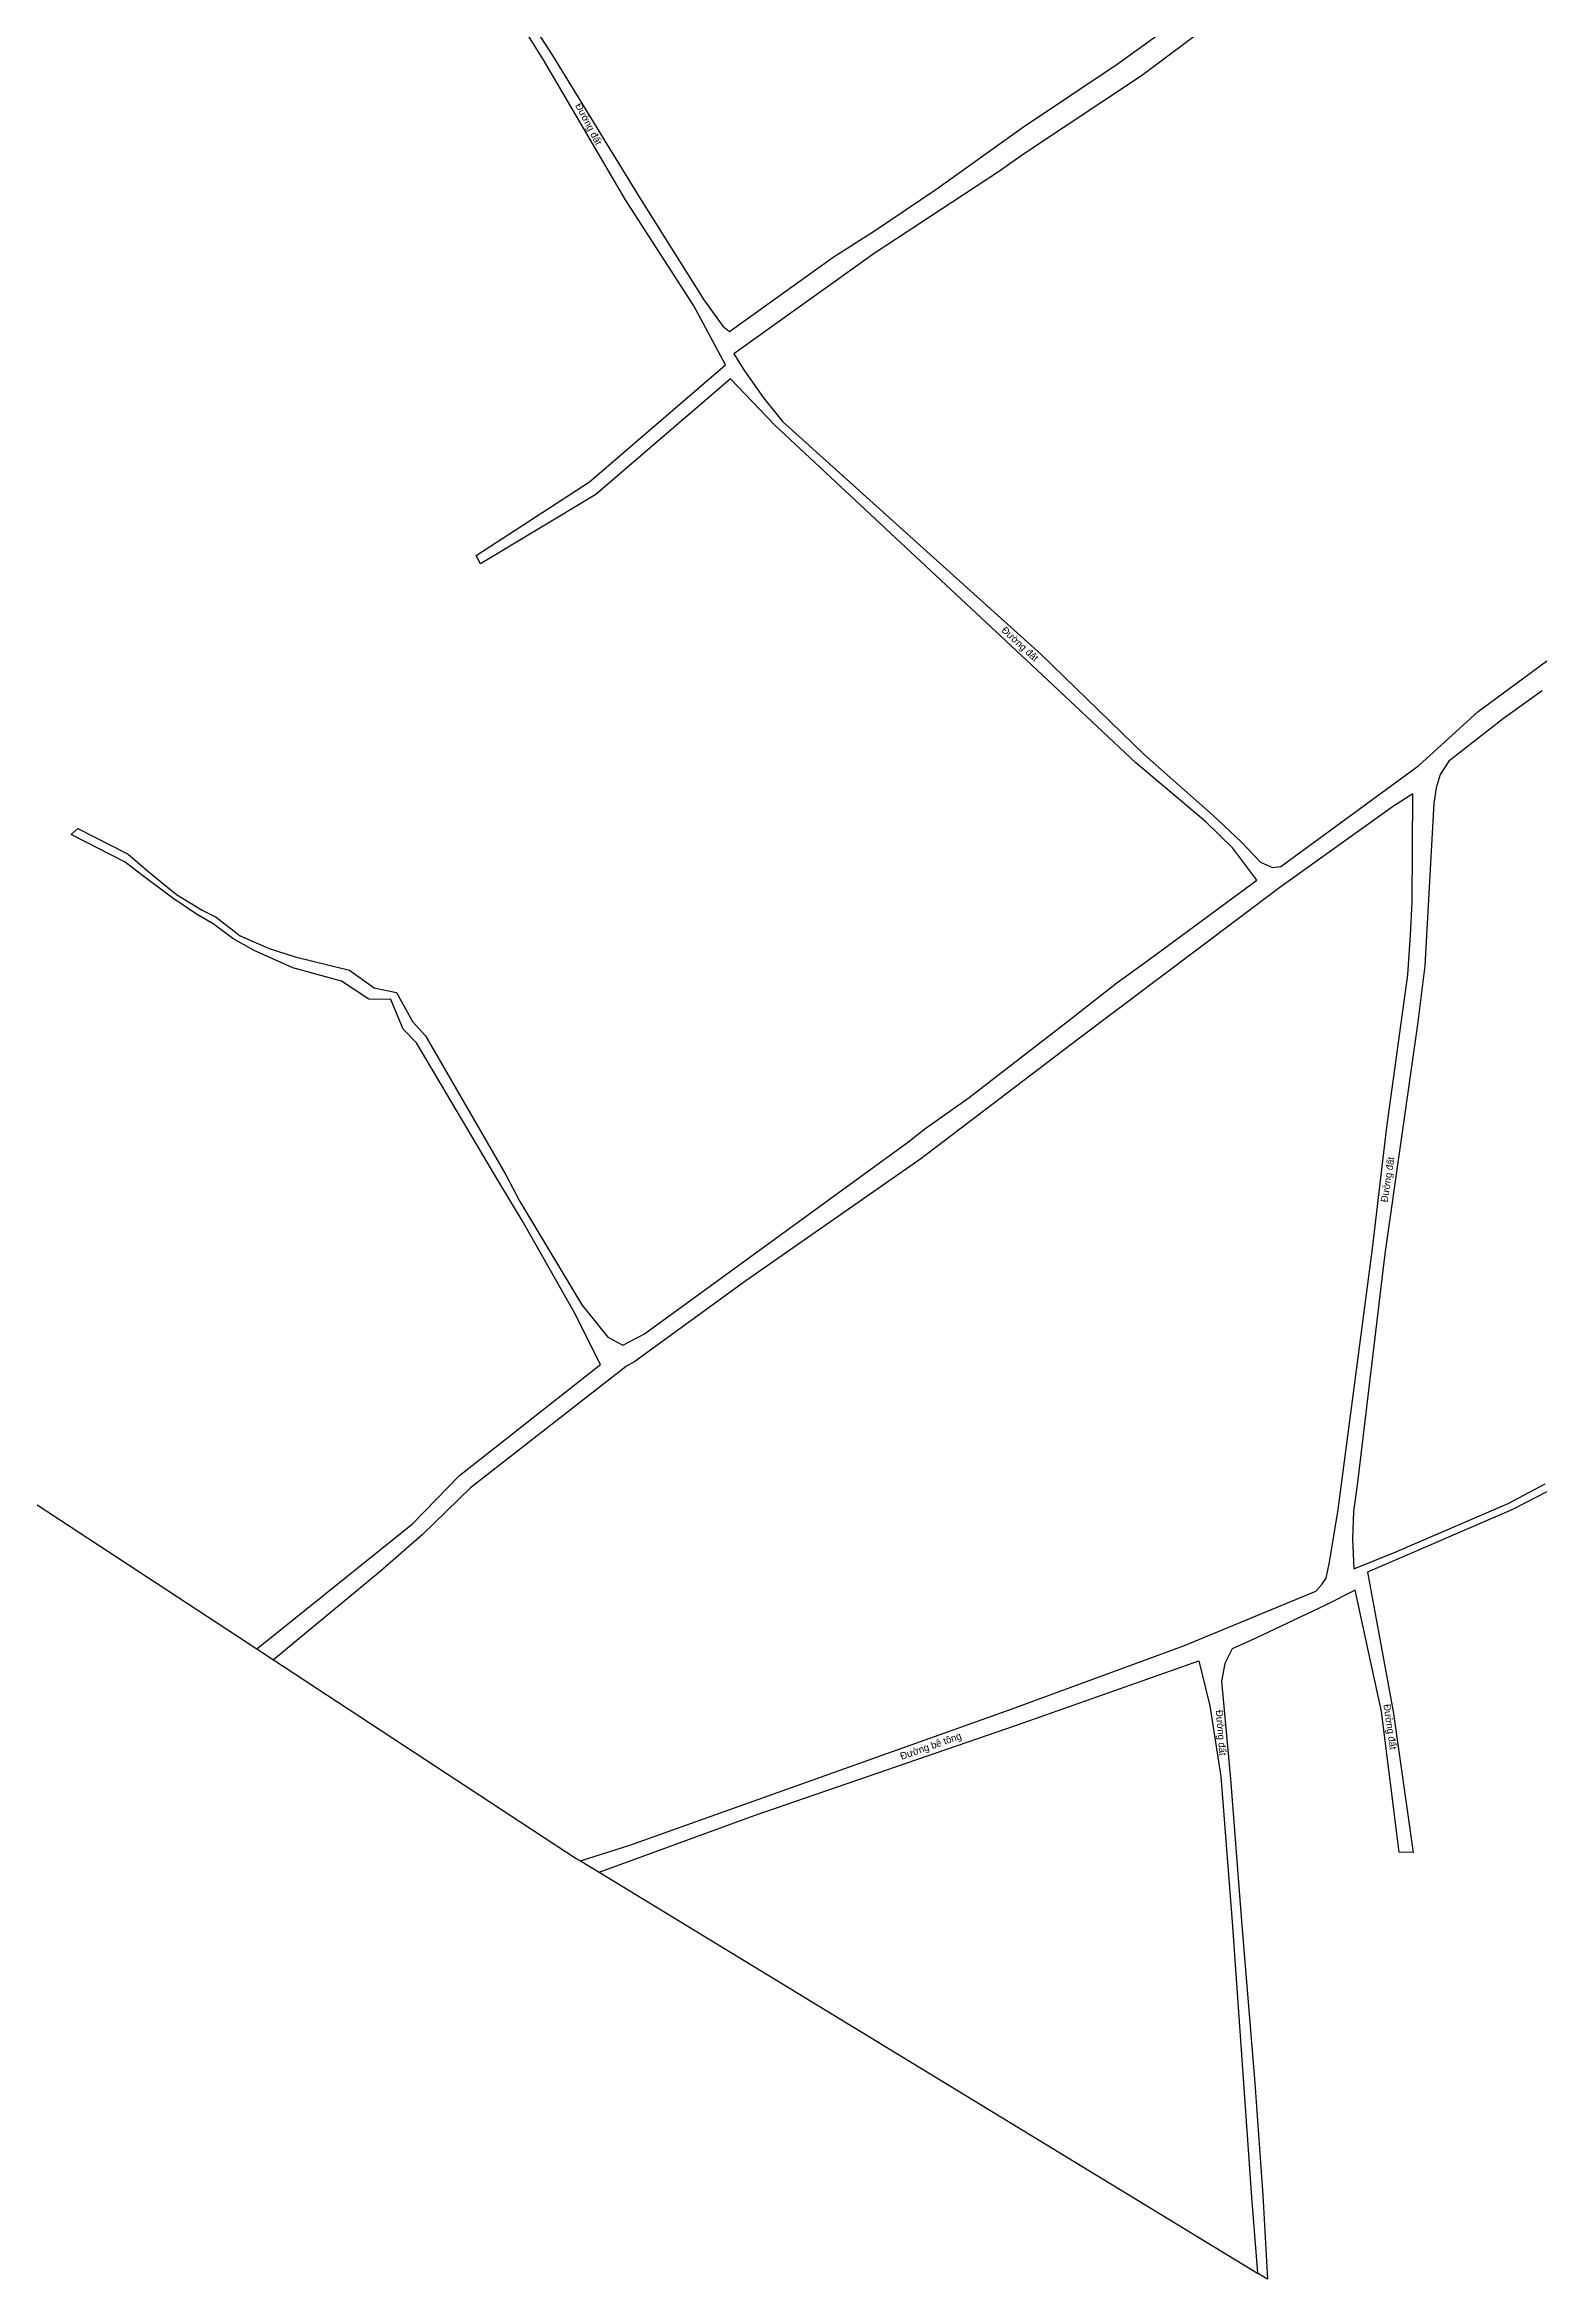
# Model space of a CAD drawing. Extents: x 548434 to 553028, y 1835329 to 1842282.
# Drawn here: x 548863 to 549269, y 1840501 to 1841110 of the extents above; entities that cross this region are included whole.
import ezdxf

# ---------------------------------------------------------------- set-up
doc = ezdxf.new("R2010")
doc.units = 0
doc.layers.add('Level 30', color=7, linetype='Continuous')
doc.layers.add('Level 5', color=7, linetype='Continuous')

msp = doc.modelspace()

# ---------------------------------------------------------------- linework, layer by layer
at = {"layer": 'Level 30'}
for p, q in [((548920.2894, 1840672.7995), (548924.8191, 1840669.8292)), ((549008.4076, 1840615.0692), (549013.5431, 1840611.9411)), ((549013.5431, 1840611.9411), (549192.8095, 1840502.7467))]:
    msp.add_line(p, q, dxfattribs=at)
for points in [[(549212.77, 1841139.83), (549161.2, 1841101.22), (549129.31, 1841080.13), (549122.28, 1841075.09), (549088.42, 1841052.81), (549050.21, 1841025.48), (549053.1, 1841020.88), (549058.24, 1841013.56), (549063.47, 1841007.11), (549133.74, 1840943.69), (549161.99, 1840916.3), (549180.66, 1840899.76), (549188.33, 1840892.62), (549193.57, 1840887.06), (549196.83, 1840885.59), (549199.12, 1840885.85), (549236.71, 1840913.41), (549252.81, 1840928.12), (549283.5, 1840950.74), (549311.83, 1840972.23), (549326.86, 1840986.18), (549365.73, 1841010.52), (549402.9103, 1841036.0562)], [(548920.2894, 1840672.7995), (548962.7, 1840706.86), (548975.5, 1840720.04), (549013.87, 1840750.28), (549006.7, 1840764.47), (548992.55, 1840789.52), (548985.98, 1840800.46), (548963.83, 1840837.89), (548960.14, 1840841.6), (548956.78, 1840849.63), (548950.8, 1840849.76), (548943.34, 1840854.69), (548930.15, 1840858.29), (548919.567, 1840863.038), (548913.803, 1840866.262), (548908.433, 1840870.272), (548903.933, 1840872.868), (548897.48, 1840877.3), (548888.84, 1840883.69), (548884.52, 1840887.11), (548869.77, 1840894.62), (548871.56, 1840896.2), (548885.32, 1840889.23), (548890.6, 1840884.7), (548898.48, 1840878.29), (548905.46, 1840874.019), (548909.27, 1840872.07), (548915.757, 1840867.046), (548923.686, 1840863.559), (548930.79, 1840861.3), (548945.54, 1840857.65), (548952.29, 1840852.89), (548958.37, 1840851.61), (548962.7, 1840843.66), (548966.25, 1840839.73), (548988.13, 1840801.91), (548991.91, 1840794.62), (549008.83, 1840766.55), (549015.89, 1840757.68), (549019.94, 1840755.52), (549025.83, 1840758.58), (549097.87, 1840811.02), (549102.16, 1840814.4), (549114.26, 1840822.96), (549141.04, 1840843.67), (549154.43, 1840854.19), (549163.63, 1840860.8), (549192.55, 1840882.18), (549186.08, 1840890.88), (549178.69, 1840898.04), (549159.67, 1840914.15), (549131.26, 1840940.85), (549061.38, 1841006.05), (549049.3, 1841018.74), (549012.61, 1840987.24), (548981.19, 1840968.33), (548980.06, 1840970.59), (549010.87, 1840990.68), (549047.95, 1841022.53), (549039.31, 1841038.61), (549020.74, 1841067.46), (548998.33, 1841105.6), (548984.88, 1841127.28)], [(548987.09, 1841127.99), (549000.81, 1841106.74), (549024.26, 1841068.57), (549042.04, 1841040.25), (549047.16, 1841033.03), (549049.01, 1841031.57), (549077.2, 1841051.84), (549088.48, 1841059.04), (549105.22, 1841070.27), (549129.05, 1841087.31), (549154.54, 1841104.46), (549180.43, 1841123.11)], [(548549.38, 1841119.97), (548597.63, 1841022.74), (548611.33, 1840992.88), (548627.24, 1840972.51), (548625.1, 1840944.14), (548642.4, 1840954.88), (548673.05, 1840966.59), (548701.75, 1840970.61), (548727.66, 1840974.49), (548737.96, 1840979.14), (548753.36, 1840987.73), (548766.56, 1840986.32), (548778.47, 1840977.46), (548784.45, 1840963.95), (548786.31, 1840950.24), (548784.72, 1840935.41), (548780.07, 1840895.29), (548769.65, 1840863.34), (548757.44, 1840837.83), (548743.61, 1840818.48), (548736.62, 1840812.48), (548809.36, 1840745.54), (548920.2894, 1840672.7995)], [(549270.26, 1840933.74), (549259.74, 1840926.19), (549244.87, 1840914.54), (549242.5, 1840910.94), (549241.4, 1840907.31), (549240.76, 1840903.16), (549238.37, 1840858.81), (549236.37, 1840842.82), (549227.45, 1840780.37), (549219.95, 1840717.38), (549218.91, 1840710.33), (549218.65, 1840702.76), (549218.97, 1840694.64), (549230.3, 1840699.12), (549261.05, 1840712.44), (549271.1, 1840717.77)], [(549008.4076, 1840615.0692), (549021.86, 1840619.36), (549125.72, 1840656.35), (549172.94, 1840673.72), (549208.7, 1840688.51), (549210.25, 1840690.36), (549211.43, 1840692.04), (549212.36, 1840696.42), (549214.75, 1840710.72), (549224.09, 1840781.88), (549227.96, 1840814.9), (549233.68, 1840856.38), (549234.43, 1840867.3), (549234.88, 1840876.21), (549235.05, 1840905.7), (549229.81, 1840902.29), (549198.89, 1840880.15), (549143.97, 1840838.89), (549101.07, 1840806.3), (549053.48, 1840773.02), (549023.21, 1840751.06), (549020.95, 1840749.77), (548978.53, 1840716.65), (548965.38, 1840703.86), (548953.87, 1840693.84), (548924.8191, 1840669.8292)], [(549278.406, 1840719.145), (549261.99, 1840710.674), (549222.705, 1840693.697), (549229.71, 1840655.76), (549235.12, 1840617.36), (549231.39, 1840617.46), (549226.54, 1840655.72), (549219.4, 1840688.77), (549211.28, 1840684.72), (549192.3, 1840675.71), (549185.9, 1840672.82), (549183.9, 1840668.82), (549182.98, 1840664.01), (549185.43, 1840637.39), (549188.42, 1840598.68), (549192.04, 1840554.56), (549194.26, 1840524.03), (549195.5197, 1840501.0958), (549192.8095, 1840502.7467)], [(548924.8191, 1840669.8292), (549007.29, 1840615.75), (549008.4076, 1840615.0692)], [(549013.5431, 1840611.9411), (549056.04, 1840627.51), (549127.42, 1840652.12), (549176.81, 1840669.57), (549179.76, 1840657.3), (549182.77, 1840638.04), (549185.84, 1840598.46), (549191.13, 1840523.49), (549192.8095, 1840502.7467)]]:
    msp.add_lwpolyline(points, dxfattribs=at)

# ---------------------------------------------------------------- texts
at = {"layer": 'Level 5'}
for s, rotation, p in [('Đường đất', 297.60855, (549006.936, 1841093.188)), ('Đường đất', 317.3313, (549122.91, 1840950.005)), ('Đường đất', 81.3145333, (549228.187, 1840794.328)), ('Đường đất', 274.4852806, (549181.421, 1840656.084)), ('Đường đất', 278.0843278, (549227.049, 1840657.607)), ('Đường bê tông', 19.3669833, (549095.894, 1840642.563))]:
    msp.add_text(s, height=1.92642, rotation=rotation, dxfattribs=at).set_placement(p)

doc.saveas('drawing.dxf')
